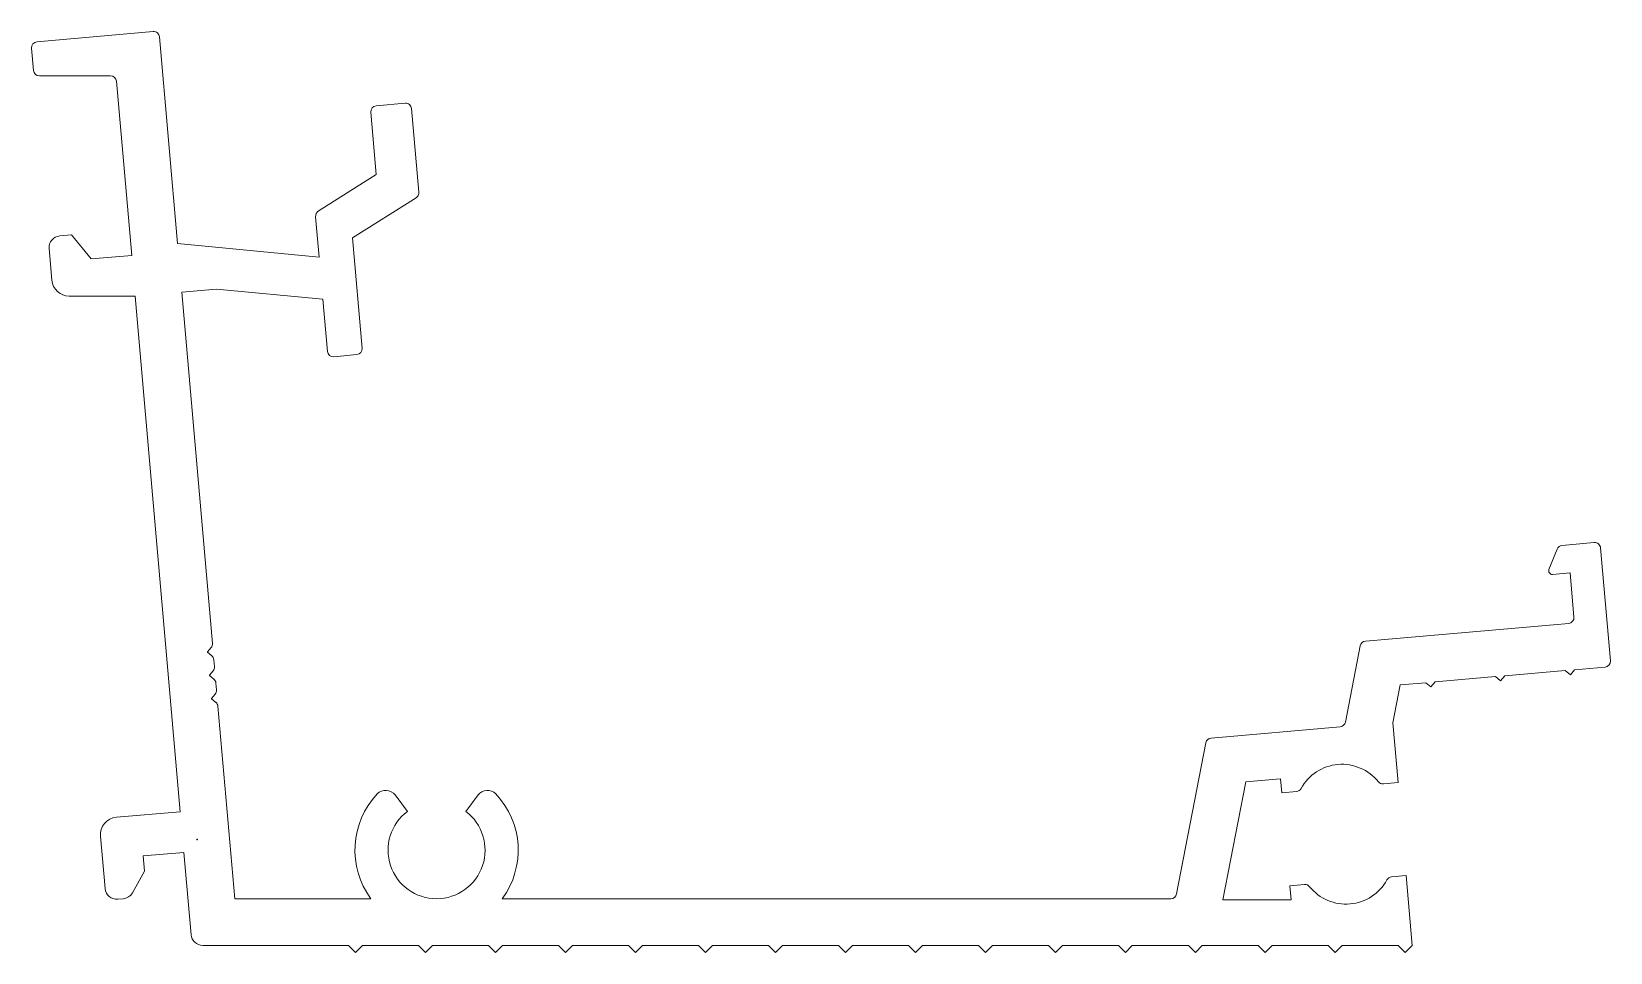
# Model space of a CAD drawing. Extents: x -33.4 to 34.3, y 0.8 to 40.3.
import ezdxf

# ---------------------------------------------------------------- set-up
doc = ezdxf.new("R2010")
doc.units = 0
doc.header["$MEASUREMENT"] = 0
doc.layers.add('OBJ', color=4, linetype='CONTINUOUS')

msp = doc.modelspace()

# ---------------------------------------------------------------- linework, layer by layer
at = {"layer": 'OBJ', "color": 7, "linetype": 'Continuous', "lineweight": 0}
for p, q in [((-33.173, 39.813), (-28.192, 40.249)), ((-27.921, 40.022), (-27.147, 31.167)), ((-33.317, 38.582), (-33.401, 39.543)), ((-30.012, 38.353), (-33.068, 38.353)), ((-29.11, 30.66), (-29.763, 38.125)), ((-18.622, 34.126), (-18.856, 36.8)), ((-18.629, 37.071), (-17.383, 37.179)), ((-17.112, 36.952), (-16.799, 33.368)), ((-21.109, 32.554), (-18.622, 34.126)), ((-16.914, 33.135), (-19.639, 31.412)), ((-21.073, 30.592), (-21.225, 32.321)), ((-32.195, 31.495), (-31.697, 31.538)), ((-31.697, 31.538), (-30.853, 30.508)), ((-27.147, 31.167), (-21.073, 30.592)), ((-19.639, 31.412), (-19.225, 26.68)), ((-32.531, 29.602), (-32.649, 30.953)), ((-30.853, 30.508), (-29.11, 30.66)), ((-25.471, 29.222), (-26.965, 29.091)), ((-20.916, 28.791), (-25.471, 29.222)), ((-28.958, 28.917), (-31.784, 28.917)), ((-27.025, 6.828), (-28.958, 28.917)), ((-26.965, 29.091), (-25.648, 14.04)), ((-20.72, 26.55), (-20.916, 28.791)), ((-19.453, 26.41), (-20.449, 26.322)), ((32.209, 18.235), (33.591, 18.356)), ((31.651, 17.2), (31.998, 18.078)), ((33.862, 18.129), (34.284, 13.297)), ((32.558, 17.061), (31.803, 16.995)), ((32.723, 15.168), (32.558, 17.061)), ((23.783, 14.135), (32.496, 14.897)), ((-25.706, 13.858), (-25.861, 13.672)), ((-25.86, 13.661), (-25.675, 13.506)), ((-25.648, 14.04), (-25.648, 14.04)), ((22.924, 10.668), (23.559, 13.934)), ((-25.619, 12.862), (-25.774, 12.676)), ((-25.587, 13.336), (-25.561, 13.044)), ((-25.561, 13.044), (-25.587, 13.336)), ((-25.587, 13.336), (-25.561, 13.044)), ((-25.561, 13.044), (-25.587, 13.336)), ((-25.587, 13.336), (-25.561, 13.044)), ((32.351, 12.877), (29.761, 12.65)), ((32.568, 12.695), (32.351, 12.877)), ((32.75, 12.912), (32.568, 12.695)), ((34.057, 13.026), (32.75, 12.912)), ((-25.773, 12.665), (-25.588, 12.509)), ((-25.5, 12.34), (-25.474, 12.048)), ((25.271, 12.258), (24.955, 10.636)), ((26.374, 12.354), (25.271, 12.258)), ((26.59, 12.172), (26.374, 12.354)), ((26.772, 12.389), (26.59, 12.172)), ((29.362, 12.616), (26.772, 12.389)), ((29.579, 12.434), (29.362, 12.616)), ((29.761, 12.65), (29.579, 12.434)), ((-25.532, 11.865), (-25.687, 11.68)), ((-25.686, 11.669), (-25.501, 11.513)), ((-25.412, 11.344), (-24.691, 3.1)), ((17.168, 9.982), (22.7, 10.466)), ((24.955, 10.636), (25.18, 8.073)), ((15.685, 3.302), (16.945, 9.781)), ((20.146, 8.235), (18.657, 8.105)), ((20.199, 7.637), (20.146, 8.235)), ((-17.817, 7.544), (-17.289, 6.842)), ((-14.789, 6.842), (-14.262, 7.544)), ((18.657, 8.105), (17.675, 3.055)), ((20.825, 7.692), (20.199, 7.637)), ((25.18, 8.073), (24.553, 8.018)), ((-29.765, 6.588), (-27.025, 6.828)), ((-30.25, 3.534), (-30.446, 5.776)), ((-26.872, 5.085), (-28.616, 4.932)), ((-28.616, 4.932), (-28.559, 4.284)), ((-26.564, 1.556), (-26.872, 5.085)), ((-28.559, 4.284), (-29.081, 3.354)), ((24.902, 4.033), (25.528, 4.088)), ((25.528, 4.088), (25.79, 1.1)), ((20.547, 3.652), (21.174, 3.707)), ((20.6, 3.055), (20.547, 3.652)), ((-29.474, 3.1), (-29.709, 3.08)), ((-24.691, 3.1), (-18.854, 3.1)), ((-13.224, 3.1), (15.44, 3.1)), ((17.675, 3.055), (20.6, 3.055)), ((-19.812, 1.1), (-26.066, 1.1)), ((-19.512, 0.8), (-19.812, 1.1)), ((-19.212, 1.1), (-19.512, 0.8)), ((-16.811, 1.1), (-19.212, 1.1)), ((-16.511, 0.8), (-16.811, 1.1)), ((-16.211, 1.1), (-16.511, 0.8)), ((-13.811, 1.1), (-16.211, 1.1)), ((-13.511, 0.8), (-13.811, 1.1)), ((-13.211, 1.1), (-13.511, 0.8)), ((-10.811, 1.1), (-13.211, 1.1)), ((-10.511, 0.8), (-10.811, 1.1)), ((-10.211, 1.1), (-10.511, 0.8)), ((-7.811, 1.1), (-10.211, 1.1)), ((-7.511, 0.8), (-7.811, 1.1)), ((-7.211, 1.1), (-7.511, 0.8)), ((-4.811, 1.1), (-7.211, 1.1)), ((-4.511, 0.8), (-4.811, 1.1)), ((-4.211, 1.1), (-4.511, 0.8)), ((-1.811, 1.1), (-4.211, 1.1)), ((-1.511, 0.8), (-1.811, 1.1)), ((-1.211, 1.1), (-1.511, 0.8)), ((1.189, 1.1), (-1.211, 1.1)), ((1.489, 0.8), (1.189, 1.1)), ((1.789, 1.1), (1.489, 0.8)), ((4.189, 1.1), (1.789, 1.1)), ((4.489, 0.8), (4.189, 1.1)), ((4.789, 1.1), (4.489, 0.8)), ((7.189, 1.1), (4.789, 1.1)), ((7.489, 0.8), (7.189, 1.1)), ((7.789, 1.1), (7.489, 0.8)), ((10.189, 1.1), (7.789, 1.1)), ((10.489, 0.8), (10.189, 1.1)), ((10.789, 1.1), (10.489, 0.8)), ((13.189, 1.1), (10.789, 1.1)), ((13.489, 0.8), (13.189, 1.1)), ((13.789, 1.1), (13.489, 0.8)), ((16.19, 1.1), (13.789, 1.1)), ((16.49, 0.8), (16.19, 1.1)), ((16.79, 1.1), (16.49, 0.8)), ((19.19, 1.1), (16.79, 1.1)), ((19.49, 0.8), (19.19, 1.1)), ((19.79, 1.1), (19.49, 0.8)), ((22.19, 1.1), (19.79, 1.1)), ((22.49, 0.8), (22.19, 1.1)), ((22.79, 1.1), (22.49, 0.8)), ((25.19, 1.1), (22.79, 1.1)), ((25.49, 0.8), (25.19, 1.1)), ((25.79, 1.1), (25.49, 0.8))]:
    msp.add_line(p, q, dxfattribs=at)
for centre, radius, start, end in [((-28.17, 40), 0.25, 5, 95), ((-33.152, 39.564), 0.25, 95, 185), ((-33.068, 38.603), 0.25, 185, 270), ((-30.012, 38.103), 0.25, 5, 90), ((-18.607, 36.821), 0.25, 95, 185), ((-17.361, 36.93), 0.25, 5, 95), ((-17.048, 33.346), 0.25, 302.29755, 5), ((-20.975, 32.342), 0.25, 122.29755, 185), ((-32.151, 30.997), 0.5, 95, 185), ((-31.784, 29.667), 0.75, 185, 270), ((-20.471, 26.571), 0.25, 185, 275), ((-19.474, 26.659), 0.25, 275, 5), ((33.613, 18.107), 0.25, 5, 95), ((32.231, 17.986), 0.25, 95, 158.43495), ((31.79, 17.145), 0.15, 158.43495, 275), ((32.474, 15.146), 0.25, 275, 5), ((-25.855, 13.667), 0.008, 140, 230), ((-25.897, 14.018), 0.25, 320, 5), ((23.804, 13.886), 0.25, 95, 169), ((-25.836, 13.314), 0.25, 5, 50), ((-25.81, 13.022), 0.25, 320, 5), ((34.035, 13.275), 0.25, 275, 5), ((-25.768, 12.671), 0.008, 140, 230), ((-25.749, 12.318), 0.25, 5, 50), ((-25.681, 11.675), 0.008, 140, 230), ((-25.723, 12.026), 0.25, 320, 5), ((-25.661, 11.322), 0.25, 5, 50), ((22.679, 10.715), 0.25, 275, 349), ((17.19, 9.733), 0.25, 95, 169), ((22.776, 6.859), 2, 38.74899, 151.25101), ((-16.039, 5.18), 3.5, 136.53286, 216.46173), ((-18.217, 7.244), 0.5, 36.93879, 136.53286), ((-13.862, 7.244), 0.5, 43.46714, 143.06121), ((-16.039, 5.18), 3.5, 323.53827, 43.46714), ((20.804, 7.941), 0.25, 275, 331.25101), ((24.531, 8.267), 0.25, 218.74899, 275), ((-16.039, 5.18), 2.08, 126.93879, 53.06121), ((-29.699, 5.841), 0.75, 95, 185), ((-29.752, 3.578), 0.5, 185, 275), ((21.196, 3.458), 0.25, 38.74899, 95), ((22.951, 4.867), 2, 218.74899, 331.25101), ((24.923, 3.784), 0.25, 95, 151.25101), ((-29.517, 3.598), 0.5, 275, 330.71312), ((15.44, 3.35), 0.25, 270, 349), ((-26.066, 1.6), 0.5, 185, 270)]:
    msp.add_arc(centre, radius, start, end, dxfattribs=at)
at = {"layer": 'OBJ'}
msp.add_point((-26.3, 5.632), dxfattribs=at)

doc.saveas('drawing.dxf')
